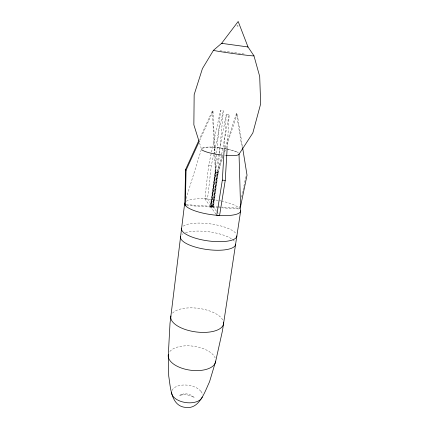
<?xml version="1.0" encoding="UTF-8"?>
<svg xmlns="http://www.w3.org/2000/svg" width="429" height="429" viewBox="0 0 429 429"><rect width="100%" height="100%" fill="white"/><g stroke="black" fill="none" stroke-linecap="round" stroke-linejoin="round"><path stroke-width="0.32" stroke-dasharray="2.15 1.61" d="M224.287 147.485L226.271 114.146L229.183 114.452L227.193 147.753M219.375 154.419L217.755 172.286L213.052 206.574L210.317 206.392L214.977 172.061L220.527 110.435L223.337 110.736L219.434 153.754M210.317 206.392L204.88 198.836L208.692 165.117L211.368 152.751M213.052 206.574L207.513 199.018L211.352 165.342L213.637 154.939M186.599 205.448L211.309 207.105L210.714 206.285L215.379 171.981L214.521 154.724M215.985 214.243L210.725 206.928L215.406 172.506L226.271 114.146M210.827 207.073L215.406 172.506L218.189 172.731L221.525 155.051M211.207 206.96L215.894 172.544M211.309 207.105L216.007 172.667L212.988 111.342L212.355 110.907L199.372 139.328M218.366 207.582L213.116 207.228L212.511 206.408L217.203 172.136L222.994 154.472M212.612 206.547L217.31 172.249M212.95 206.44L217.648 172.168L217.203 172.136L217.835 172.823L213.116 207.228M216.522 211.277L213.465 207.11L218.189 172.731M221.648 154.397L229.183 114.452M239.736 206.269L239.334 208.215L222.184 207.057M241.602 197.19L246.144 175.145M211.508 152.097L220.527 110.435M213.776 154.29L223.337 110.736M186.106 198.493L201.598 148.702C208.912 145.281 217.846 148.053 225.6 148.799M225.273 147.528L236.443 113.46L237.183 113.905L242.476 146.852M217.835 172.823L223.037 156.982M224.699 151.914L237.183 113.905M172.131 390.449L172.608 389.393A15.605 8.762 7.8 0 1 198.75 389.232L200.965 391.291M199.667 140.492L212.988 111.342M186.127 204.628L210.714 206.285M212.511 206.408L216.908 206.703M217.567 206.746L219.546 206.88M210.725 206.928L213.465 207.11M219.026 207.625L220.994 207.759M221.654 207.802L240.042 209.036M204.88 198.836L207.513 199.018M214.977 172.061L217.648 172.168M215.514 172.63L216.007 172.667L215.379 171.981M208.692 165.117L211.352 165.342M226.844 149.067L233.698 150.772L238.406 152.922M216.902 211.803L218.811 214.403M199.549 143.013L201.319 148.659A19.144 3.453 7.8 0 1 227.574 149.142M236.443 113.46L241.838 146.933M212.355 110.907L214.489 154.059M172.549 313.106A26.625 11.856 7.8 0 1 199.008 308.419A26.625 11.856 7.8 0 1 222.892 320.2M182.223 234.368A27.794 8.907 7.8 0 1 183.145 233.767M185.516 232.733A27.794 8.907 7.8 0 1 232.137 239.248M232.684 239.65A27.794 8.907 7.8 0 1 234.76 241.709M183.231 226.163A27.912 8.58 7.8 0 1 210.596 223.911A27.912 8.58 7.8 0 1 235.993 233.532M186.299 201.228A28.282 7.577 7.8 0 1 220.817 200.917M221.482 201.056A28.282 7.577 7.8 0 1 239.752 208.676M200.96 391.323A15.605 8.762 7.8 0 1 202.531 394.766M169.836 351.501A23.944 12.092 7.8 0 1 193.801 346.257A23.944 12.092 7.8 0 1 215.16 357.909M219.9 50.783A20.436 0.531 7.8 0 1 233.966 52.563M234.599 52.649A20.436 0.531 7.8 0 1 245.029 54.167M225.911 155.464A19.144 3.453 7.8 0 1 224.683 155.362M228.212 149.281A19.144 3.453 7.8 0 1 238.599 152.933M181.51 394.433L179.14 395.581C184.175 393.902 190.009 394.712 194.375 397.742C191.216 394.23 185.961 392.943 181.51 394.433M236.915 25.879L238.079 26.04L236.915 25.879"/><path stroke-width="0.64" d="M198.82 140.535L185.564 169.562L184.797 204.542L185.29 205.362L186.068 170.243L199.388 141.098M240.69 210.762L222.463 330.775L215.712 361.116L209.529 381.815C204.799 391.613 199.474 409.888 185.124 407.362C170.774 405.754 170.485 386.706 168.72 376.029L168.334 354.413L170.002 323.375L184.717 202.96A28.282 7.577 7.8 0 0 211.374 214.666A28.282 7.577 7.8 0 0 240.69 210.762L239.017 153.888M227.156 148.418L225.246 180.389L219.578 215.449L216.725 215.267L222.335 180.164L224.244 148.155M240.444 207.078L247.024 175.188L242.578 147.512M226.517 155.507A19.144 3.453 7.8 0 0 239.221 153.914L252.831 132.969L260.666 103.813L259.701 76.48L253.963 55.829L248.01 46.959L238.181 21.488L221.605 43.34L213.492 50.273L202.429 68.608L194.16 94.648L193.86 124.812L198.766 140.503M222.158 43.367L221.605 43.34L248.01 46.959L247.528 46.847M222.335 180.164L225.246 180.389M185.564 169.562L186.068 170.243M223.52 322.109A26.625 11.856 7.8 0 1 196.713 332.025A26.625 11.856 7.8 0 1 170.908 315.937M235.623 244.128A27.794 8.907 7.8 0 1 206.612 249.458A27.794 8.907 7.8 0 1 180.625 236.438M236.872 235.87A27.912 8.58 7.8 0 1 207.792 240.851A27.912 8.58 7.8 0 1 181.639 228.153M202.29 397.007A15.605 8.762 7.8 0 1 185.237 402.488A15.605 8.762 7.8 0 1 171.579 392.063M215.712 361.116A23.944 12.092 7.8 0 1 190.111 370.163A23.944 12.092 7.8 0 1 168.334 354.413M253.963 55.829A20.436 0.531 7.8 0 1 233.473 53.566A20.436 0.531 7.8 0 1 213.492 50.273M222.168 155.11A19.144 3.453 7.8 0 1 201.657 149.614"/></g></svg>
